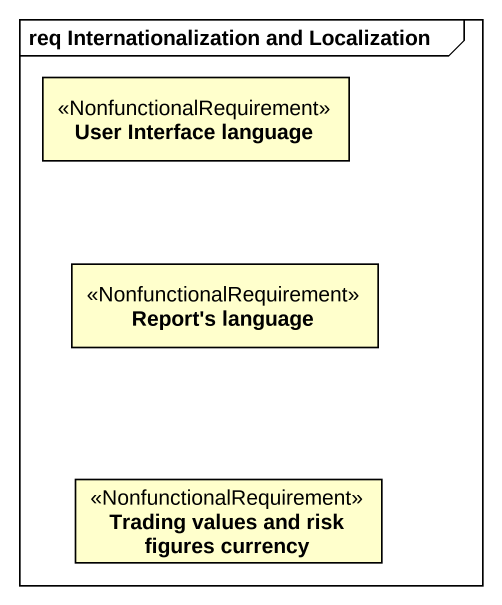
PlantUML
@startuml
mainframe req Internationalization and Localization
hide circle
hide empty members
class "User Interface language" as User_Interface_language <<NonfunctionalRequirement>>
class "Report's language" as Report_s_language <<NonfunctionalRequirement>>
class "Trading values and risk figures currency" as Trading_values_and_risk <<NonfunctionalRequirement>>
@enduml
